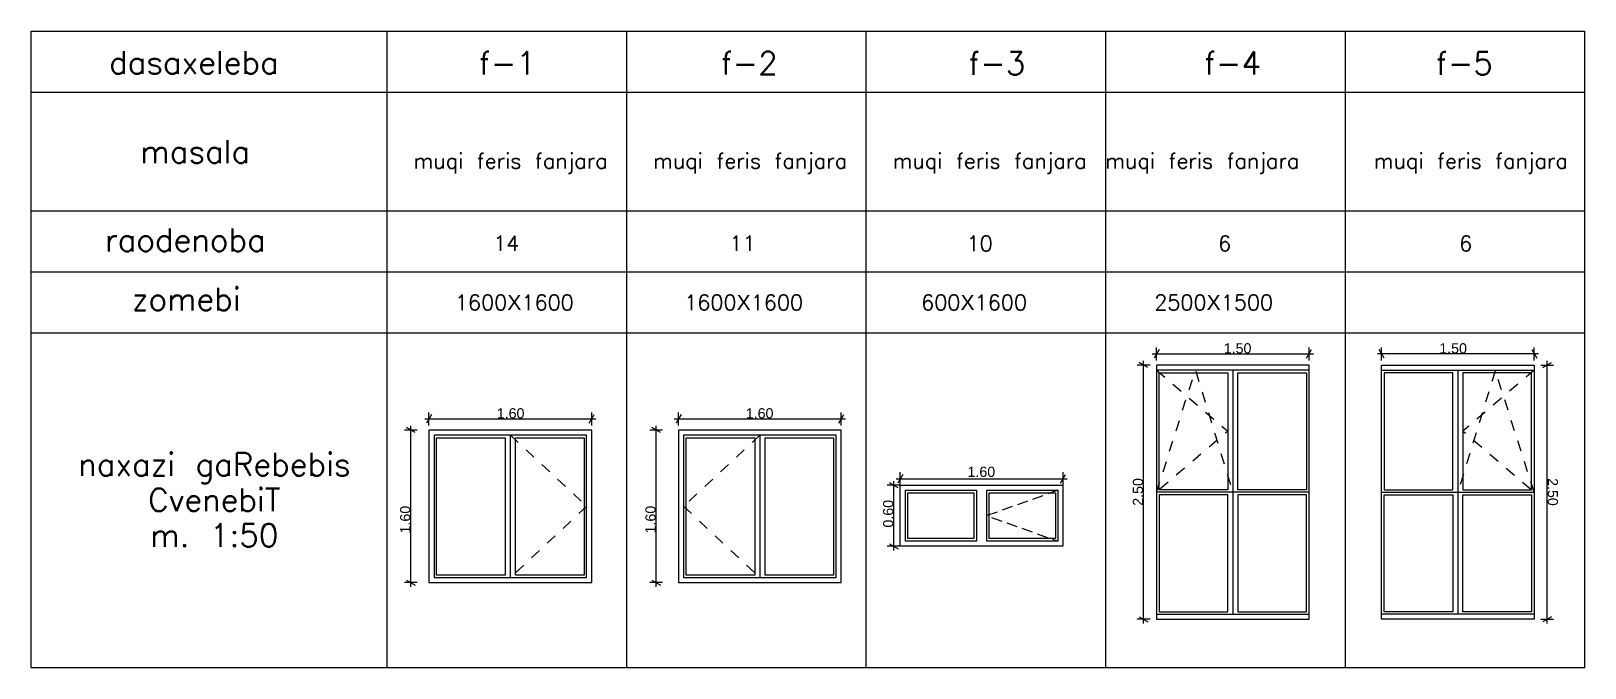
# Model space of a CAD drawing. Header units: millimetres. Extents: x 475616349 to 476941521, y 4620115302 to 4621446928.
# Drawn here: x 476661178 to 476691727, y 4620413165 to 4620425693 of the extents above; entities that cross this region are included whole.
import ezdxf

# ---------------------------------------------------------------- set-up
doc = ezdxf.new("R2010")
doc.units = ezdxf.units.MM
doc.header["$MEASUREMENT"] = 0
doc.linetypes.add('Dashed', pattern=[423.333333, 211.666667, -211.666667])
doc.linetypes.add('Hidden Line', pattern=[317.5, 211.666667, -105.833333])
for name, color, linetype, lineweight in [('0_Pen_No__7_Pen_No__250', 7, 'Continuous', 0), ('0_Pen_No__7_Pen_No__4', 7, 'Continuous', 0), ('2D Drafting - General_Pen_No__7_Pen_No__4', 7, 'Continuous', 0), ('2D Drafting - General_Pen_No__7_Pen_No__7', 7, 'Continuous', 0), ('gegmebi_Pen_No__7_Pen_No__4', 7, 'Continuous', 0), ('New_2D Drafting - General_Pen_No__7_Pen_No__250', 7, 'Continuous', 0), ('New_Structural - Bearing_Pen_No__7', 7, 'Continuous', 0), ('Structural - Bearing_Pen_No__7', 7, 'Continuous', 0), ('Structural - Bearing_Pen_No__7_Pen_No__7_Pen_No__4', 7, 'Continuous', 0), ('Structural - Bearing_Pen_No__7_Pen_No__7_Pen_No__7', 7, 'Continuous', 0), ('zoma_Pen_No__4', 7, 'Continuous', 0)]:
    doc.layers.add(name, color=color, linetype=linetype, lineweight=lineweight)
doc.styles.add('GENERATED_STYLE_2', font='arial.ttf')

msp = doc.modelspace()

# ---------------------------------------------------------------- linework, layer by layer
at = {"layer": '0_Pen_No__7_Pen_No__250', "color": 7, "linetype": 'Continuous', "lineweight": 0, "flags": 128}
for points in [[(476686304.404, 4620419121.237), (476683304.404, 4620419121.237)], [(476687729.576, 4620419121.237), (476690729.576, 4620419121.237)], [(476683304.404, 4620414121.237), (476686304.404, 4620414121.237)], [(476690729.576, 4620414121.237), (476687729.576, 4620414121.237)]]:
    msp.add_lwpolyline(points, dxfattribs=at)
at = {"layer": '0_Pen_No__7_Pen_No__4', "color": 7, "linetype": 'Continuous', "lineweight": 0, "flags": 128}
for points in [[(476672199.659, 4620417842.704), (476668999.659, 4620417842.704)], [(476668999.659, 4620417842.704), (476668999.659, 4620414842.708)], [(476672199.659, 4620414842.708), (476672199.659, 4620417842.704)], [(476677106.925, 4620417842.704), (476673906.925, 4620417842.704)], [(476673906.925, 4620417842.704), (476673906.925, 4620414842.704)], [(476677106.925, 4620414842.704), (476677106.925, 4620417842.704)], [(476668999.659, 4620414842.708), (476672199.659, 4620414842.708)], [(476673906.925, 4620414842.704), (476677106.925, 4620414842.704)]]:
    msp.add_lwpolyline(points, dxfattribs=at)
at = {"layer": '2D Drafting - General_Pen_No__7_Pen_No__4', "color": 7, "linetype": 'Dashed', "lineweight": 0, "flags": 128}
for points in [[(476670600.546, 4620417743.895), (476672100.886, 4620416344.264)], [(476675507.679, 4620417743.895), (476674007.337, 4620416344.262)], [(476672100.886, 4620416344.264), (476670601.23, 4620414943.9)], [(476674007.337, 4620416344.262), (476675506.995, 4620414943.895)]]:
    msp.add_lwpolyline(points, dxfattribs=at)
at = {"layer": '2D Drafting - General_Pen_No__7_Pen_No__7', "color": 7, "linetype": 'Hidden Line', "lineweight": 0, "flags": 128}
msp.add_lwpolyline([(476681365.363, 4620416658.928), (476679965.792, 4620416158.928), (476681365.363, 4620415658.928)], dxfattribs=at)
at = {"layer": 'gegmebi_Pen_No__7_Pen_No__4', "color": 7, "linetype": 'Continuous', "lineweight": 0}
for p, q in [((476661177.553, 4620425692.869), (476687016.99, 4620425692.869)), ((476661177.553, 4620413165.041), (476661177.553, 4620425692.869)), ((476668177.553, 4620413165.041), (476668177.553, 4620425692.869)), ((476672887.413, 4620413165.041), (476672887.413, 4620425692.869)), ((476677597.272, 4620413165.041), (476677597.272, 4620425692.869)), ((476682307.131, 4620413165.041), (476682307.131, 4620425692.869)), ((476687016.99, 4620425692.869), (476691726.849, 4620425692.869)), ((476687016.99, 4620413165.041), (476687016.99, 4620425692.869)), ((476691726.849, 4620413165.041), (476691726.849, 4620425692.869)), ((476661177.553, 4620424492.869), (476687016.99, 4620424492.869)), ((476687016.99, 4620424492.869), (476691726.849, 4620424492.869)), ((476661177.553, 4620422155.039), (476687016.99, 4620422155.039)), ((476687016.99, 4620422155.039), (476691726.849, 4620422155.039)), ((476661177.553, 4620420955.039), (476687016.99, 4620420955.039)), ((476687016.99, 4620420955.039), (476691726.849, 4620420955.039)), ((476661177.553, 4620419755.039), (476687016.99, 4620419755.039)), ((476687016.99, 4620419755.039), (476691726.849, 4620419755.039)), ((476687016.99, 4620413165.041), (476661177.553, 4620413165.041)), ((476691726.849, 4620413165.041), (476687016.99, 4620413165.041))]:
    msp.add_line(p, q, dxfattribs=at)
at = {"layer": 'New_2D Drafting - General_Pen_No__7_Pen_No__250', "color": 7, "linetype": 'Dashed', "lineweight": 0, "flags": 128}
for points in [[(476683304.809, 4620416621.237), (476684068.527, 4620419021.237), (476684804.276, 4620416621.237)], [(476683304.809, 4620419021.237), (476684704.395, 4620417821.237), (476683304.809, 4620416621.237)], [(476690729.171, 4620416621.237), (476689965.453, 4620419021.237), (476689229.704, 4620416621.237)], [(476690729.171, 4620419021.237), (476689329.585, 4620417821.237), (476690729.171, 4620416621.237)]]:
    msp.add_lwpolyline(points, dxfattribs=at)
at = {"layer": 'New_Structural - Bearing_Pen_No__7', "color": 7, "linetype": 'Continuous', "lineweight": 0}
for p, q in [((476678266.22, 4620415558.928), (476678266.22, 4620416758.928)), ((476678366.22, 4620415658.928), (476678366.22, 4620416658.928)), ((476678366.22, 4620416658.928), (476679765.792, 4620416658.928)), ((476679765.792, 4620416658.928), (476679765.792, 4620415658.928)), ((476679965.792, 4620415658.928), (476679965.792, 4620416658.928)), ((476679965.792, 4620416658.928), (476681365.363, 4620416658.928)), ((476681365.363, 4620416658.928), (476681365.363, 4620415658.928)), ((476681465.363, 4620416758.928), (476681465.363, 4620415558.928)), ((476678416.22, 4620415708.928), (476678416.22, 4620416608.928)), ((476678416.22, 4620416608.928), (476679715.792, 4620416608.928)), ((476679715.792, 4620416608.928), (476679715.792, 4620415708.928)), ((476680015.792, 4620415708.928), (476680015.792, 4620416608.928)), ((476680015.792, 4620416608.928), (476681315.363, 4620416608.928)), ((476681315.363, 4620416608.928), (476681315.363, 4620415708.928)), ((476681465.363, 4620415558.928), (476678266.22, 4620415558.928)), ((476679765.792, 4620415658.928), (476678366.22, 4620415658.928)), ((476679715.792, 4620415708.928), (476678416.22, 4620415708.928)), ((476681365.363, 4620415658.928), (476679965.792, 4620415658.928)), ((476681315.363, 4620415708.928), (476680015.792, 4620415708.928))]:
    msp.add_line(p, q, dxfattribs=at)
at = {"layer": 'Structural - Bearing_Pen_No__7', "color": 7, "linetype": 'Continuous', "lineweight": 0}
msp.add_line((476678266.22, 4620416758.928), (476681465.363, 4620416758.928), dxfattribs=at)
at = {"layer": 'Structural - Bearing_Pen_No__7_Pen_No__7_Pen_No__4', "color": 7, "linetype": 'Continuous', "lineweight": 0}
for p, q in [((476672099.138, 4620417742.704), (476669100.182, 4620417742.704)), ((476669100.207, 4620417742.704), (476669100.207, 4620414942.901)), ((476669150.207, 4620417692.704), (476670499.791, 4620417692.704)), ((476669150.207, 4620414992.708), (476669150.207, 4620417692.704)), ((476670499.791, 4620417692.704), (476670499.791, 4620414992.708)), ((476670599.791, 4620417742.704), (476670599.791, 4620417692.604)), ((476670599.791, 4620417692.604), (476670599.791, 4620414942.708)), ((476670699.8, 4620414992.708), (476670699.8, 4620417692.704)), ((476670699.8, 4620417692.704), (476672049.138, 4620417692.704)), ((476672049.138, 4620417692.704), (476672049.138, 4620414992.708)), ((476672099.138, 4620414942.708), (476672099.138, 4620417742.704)), ((476677006.272, 4620417742.704), (476674007.313, 4620417742.704)), ((476674007.337, 4620417742.704), (476674007.337, 4620414942.897)), ((476674057.337, 4620417692.704), (476675406.923, 4620417692.704)), ((476674057.337, 4620414992.704), (476674057.337, 4620417692.704)), ((476675406.923, 4620417692.704), (476675406.923, 4620414992.704)), ((476675506.923, 4620417742.704), (476675506.923, 4620417692.604)), ((476675506.923, 4620417692.604), (476675506.923, 4620414942.704)), ((476675606.932, 4620417692.704), (476676956.272, 4620417692.704)), ((476675606.932, 4620414992.704), (476675606.932, 4620417692.704)), ((476676956.272, 4620417692.704), (476676956.272, 4620414992.704)), ((476677006.272, 4620414942.704), (476677006.272, 4620417742.704)), ((476669100.207, 4620414942.708), (476672099.138, 4620414942.708)), ((476670499.791, 4620414992.708), (476669150.207, 4620414992.708)), ((476672049.138, 4620414992.708), (476670699.8, 4620414992.708)), ((476674007.337, 4620414942.704), (476677006.272, 4620414942.704)), ((476675406.923, 4620414992.704), (476674057.337, 4620414992.704)), ((476676956.272, 4620414992.704), (476675606.932, 4620414992.704))]:
    msp.add_line(p, q, dxfattribs=at)
at = {"layer": 'Structural - Bearing_Pen_No__7_Pen_No__7_Pen_No__7', "color": 7, "linetype": 'Continuous', "lineweight": 0}
for p, q in [((476683304.404, 4620419121.237), (476683304.404, 4620414121.237)), ((476686303.744, 4620414121.237), (476686303.744, 4620419121.237)), ((476687730.236, 4620414121.237), (476687730.236, 4620419121.237)), ((476690729.576, 4620419121.237), (476690729.576, 4620414121.237)), ((476686303.744, 4620419021.237), (476683304.809, 4620419021.237)), ((476683354.809, 4620418971.237), (476684704.395, 4620418971.237)), ((476683354.809, 4620416671.237), (476683354.809, 4620418971.237)), ((476684704.395, 4620418971.237), (476684704.395, 4620416671.237)), ((476684804.396, 4620419021.237), (476684804.276, 4620414221.363)), ((476684904.404, 4620418971.237), (476686253.744, 4620418971.237)), ((476684904.404, 4620416671.237), (476684904.404, 4620418971.237)), ((476686253.744, 4620418971.237), (476686253.744, 4620416671.237)), ((476687730.236, 4620419021.237), (476690729.171, 4620419021.237)), ((476689129.576, 4620418971.237), (476687780.236, 4620418971.237)), ((476687780.236, 4620418971.237), (476687780.236, 4620416671.237)), ((476689129.576, 4620416671.237), (476689129.576, 4620418971.237)), ((476689229.584, 4620419021.237), (476689229.704, 4620414221.363)), ((476690679.171, 4620418971.237), (476689329.585, 4620418971.237)), ((476689329.585, 4620418971.237), (476689329.585, 4620416671.237)), ((476690679.171, 4620416671.237), (476690679.171, 4620418971.237)), ((476684704.395, 4620416671.237), (476683354.809, 4620416671.237)), ((476686253.744, 4620416671.237), (476684904.404, 4620416671.237)), ((476687780.236, 4620416671.237), (476689129.576, 4620416671.237)), ((476689329.585, 4620416671.237), (476690679.171, 4620416671.237)), ((476686303.744, 4620416621.237), (476683304.809, 4620416621.237)), ((476684704.395, 4620416571.237), (476683354.809, 4620416571.237)), ((476683354.809, 4620416571.237), (476683354.809, 4620414271.237)), ((476684704.395, 4620414271.237), (476684704.395, 4620416571.237)), ((476684904.404, 4620416571.237), (476684904.404, 4620414271.237)), ((476686253.744, 4620416571.237), (476684904.404, 4620416571.237)), ((476686253.744, 4620414271.237), (476686253.744, 4620416571.237)), ((476687730.236, 4620416621.237), (476690729.171, 4620416621.237)), ((476687780.236, 4620414271.237), (476687780.236, 4620416571.237)), ((476687780.236, 4620416571.237), (476689129.576, 4620416571.237)), ((476689129.576, 4620416571.237), (476689129.576, 4620414271.237)), ((476689329.585, 4620416571.237), (476690679.171, 4620416571.237)), ((476689329.585, 4620414271.237), (476689329.585, 4620416571.237)), ((476690679.171, 4620416571.237), (476690679.171, 4620414271.237)), ((476683304.809, 4620414221.237), (476686303.744, 4620414221.237)), ((476683354.809, 4620414271.237), (476684704.395, 4620414271.237)), ((476684904.404, 4620414271.237), (476686253.744, 4620414271.237)), ((476690729.171, 4620414221.237), (476687730.236, 4620414221.237)), ((476689129.576, 4620414271.237), (476687780.236, 4620414271.237)), ((476690679.171, 4620414271.237), (476689329.585, 4620414271.237))]:
    msp.add_line(p, q, dxfattribs=at)
at = {"layer": 'zoma_Pen_No__4', "color": 7, "linetype": 'Continuous', "lineweight": 0}
for p, q in [((476683353.343, 4620419426.075), (476683255.465, 4620419256.545)), ((476683304.404, 4620419214.162), (476683304.404, 4620419468.457)), ((476686255.465, 4620419256.545), (476686353.343, 4620419426.075)), ((476686304.404, 4620419214.162), (476686304.404, 4620419468.457)), ((476687778.515, 4620419256.545), (476687680.637, 4620419426.075)), ((476687729.576, 4620419214.162), (476687729.576, 4620419468.457)), ((476690680.637, 4620419426.075), (476690778.515, 4620419256.545)), ((476690729.576, 4620419214.162), (476690729.576, 4620419468.457)), ((476683176.434, 4620419121.237), (476682922.139, 4620419121.237)), ((476683134.052, 4620419072.298), (476682964.522, 4620419170.176)), ((476683049.287, 4620419121.237), (476683049.287, 4620419204.137)), ((476683049.287, 4620414121.237), (476683049.287, 4620419121.237)), ((476683221.504, 4620419341.31), (476683304.404, 4620419341.31)), ((476683304.404, 4620419341.31), (476686304.404, 4620419341.31)), ((476686304.404, 4620419341.31), (476686387.304, 4620419341.31)), ((476687729.576, 4620419341.31), (476687646.676, 4620419341.31)), ((476690729.576, 4620419341.31), (476687729.576, 4620419341.31)), ((476690812.476, 4620419341.31), (476690729.576, 4620419341.31)), ((476690857.546, 4620419121.237), (476691111.841, 4620419121.237)), ((476690899.928, 4620419072.298), (476691069.458, 4620419170.176)), ((476690984.693, 4620419121.237), (476690984.693, 4620419204.137)), ((476690984.693, 4620414121.237), (476690984.693, 4620419121.237)), ((476668999.659, 4620417935.629), (476668999.659, 4620418189.923)), ((476672199.659, 4620417935.629), (476672199.659, 4620418189.923)), ((476673906.925, 4620417935.629), (476673906.925, 4620418189.923)), ((476677106.925, 4620417935.629), (476677106.925, 4620418189.923)), ((476668728.974, 4620417793.765), (476668559.444, 4620417891.643)), ((476668644.209, 4620417842.704), (476668644.209, 4620417925.604)), ((476668916.759, 4620418062.776), (476668999.659, 4620418062.776)), ((476669048.598, 4620418147.541), (476668950.72, 4620417978.011)), ((476668999.659, 4620418062.776), (476672199.659, 4620418062.776)), ((476672150.72, 4620417978.011), (476672248.598, 4620418147.541)), ((476672199.659, 4620418062.776), (476672282.559, 4620418062.776)), ((476673551.867, 4620417793.765), (476673382.337, 4620417891.643)), ((476673467.102, 4620417842.704), (476673467.102, 4620417925.604)), ((476673824.025, 4620418062.776), (476673906.925, 4620418062.776)), ((476673955.864, 4620418147.541), (476673857.986, 4620417978.011)), ((476673906.925, 4620418062.776), (476677106.925, 4620418062.776)), ((476677057.986, 4620417978.011), (476677155.864, 4620418147.541)), ((476677106.925, 4620418062.776), (476677189.825, 4620418062.776)), ((476668771.356, 4620417842.704), (476668517.062, 4620417842.704)), ((476668644.209, 4620414842.708), (476668644.209, 4620417842.704)), ((476673594.249, 4620417842.704), (476673339.954, 4620417842.704)), ((476673467.102, 4620414842.704), (476673467.102, 4620417842.704)), ((476678315.159, 4620416970.841), (476678217.281, 4620416801.311)), ((476678266.22, 4620416758.928), (476678266.22, 4620417013.223)), ((476681417.281, 4620416801.311), (476681515.159, 4620416970.841)), ((476681466.22, 4620416758.928), (476681466.22, 4620417013.223)), ((476678266.22, 4620416758.928), (476678011.925, 4620416758.928)), ((476678223.837, 4620416709.989), (476678054.307, 4620416807.867)), ((476678139.072, 4620416758.928), (476678139.072, 4620416841.828)), ((476678139.072, 4620415558.928), (476678139.072, 4620416758.928)), ((476678183.32, 4620416886.076), (476678266.22, 4620416886.076)), ((476678266.22, 4620416886.076), (476681466.22, 4620416886.076)), ((476681466.22, 4620416886.076), (476681549.12, 4620416886.076)), ((476678266.22, 4620415558.928), (476678011.925, 4620415558.928)), ((476678054.307, 4620415607.867), (476678223.837, 4620415509.989)), ((476678139.072, 4620415476.028), (476678139.072, 4620415558.928)), ((476668771.356, 4620414842.708), (476668517.062, 4620414842.708)), ((476668559.444, 4620414891.647), (476668728.974, 4620414793.769)), ((476668644.209, 4620414759.808), (476668644.209, 4620414842.708)), ((476673594.249, 4620414842.704), (476673339.954, 4620414842.704)), ((476673382.337, 4620414891.643), (476673551.867, 4620414793.765)), ((476673467.102, 4620414759.804), (476673467.102, 4620414842.704)), ((476683176.434, 4620414121.237), (476682922.139, 4620414121.237)), ((476682964.522, 4620414170.176), (476683134.052, 4620414072.298)), ((476683049.287, 4620414038.337), (476683049.287, 4620414121.237)), ((476690857.546, 4620414121.237), (476691111.841, 4620414121.237)), ((476691069.458, 4620414170.176), (476690899.928, 4620414072.298)), ((476690984.693, 4620414038.337), (476690984.693, 4620414121.237))]:
    msp.add_line(p, q, dxfattribs=at)

# ---------------------------------------------------------------- texts
at = {"layer": '0_Pen_No__7_Pen_No__4', "color": 7, "linetype": 'Continuous', "lineweight": 0}
for s, insert, char_height, attachment_point in [('\\A1;{\\pql;\\Ftxt.shx;dasaxeleba }', (476662711.504, 4620425074.294), 450, 4), ('\\A1;{\\pql;\\Ftxt.shx;f-1 }', (476669984.602, 4620425062.567), 450, 4), ('\\A1;{\\pql;\\Ftxt.shx;f-2 }', (476674740.177, 4620425062.566), 450, 4), ('\\A1;{\\pql;\\Ftxt.shx;f-3 }', (476679607.037, 4620425059.191), 450, 4), ('\\A1;{\\pql;\\Ftxt.shx;f-\\Ftxt.shx;4\\Ftxt.shx; }', (476684243.602, 4620425062.566), 450, 4), ('\\A1;{\\pql;\\Ftxt.shx;f-\\Ftxt.shx;5\\Ftxt.shx; }', (476688798.925, 4620425059.192), 450, 4), ('\\A1;{\\pql;\\Ftxt.shx;masala }', (476663325.798, 4620423321.654), 450, 4), ('\\A1;{\\pql;\\Ftxt.shx;raodenoba }', (476662630.689, 4620421584.702), 450, 4), ('\\A1;{\\pqc;\\Ftxt.shx;14}', (476670519.094, 4620421517.149), 300, 5), ('\\A1;{\\pqc;\\Ftxt.shx;1\\Ftxt.shx;1}', (476675165.195, 4620421517.149), 300, 5), ('\\A1;{\\pqc;\\Ftxt.shx;10}', (476679827.34, 4620421514.899), 300, 5), ('\\A1;{\\pqc;\\Ftxt.shx;6}', (476684645.047, 4620421514.899), 300, 5), ('\\A1;{\\pqc;\\Ftxt.shx;6}', (476689383.476, 4620421514.899), 300, 5), ('\\A1;{\\pql;\\Ftxt.shx;zomebi }', (476663158.629, 4620420418.576), 450, 4), ('\\A1;{\\pqc;\\Ftxt.shx;1600\\fArial|b0|i0|c0|p34;X\\Ftxt.shx;1\\Ftxt.shx;6\\Ftxt.shx;00}', (476670678.907, 4620420354.156), 300, 5), ('\\A1;{\\pqc;\\Ftxt.shx;1600\\fArial|b0|i0|c0|p34;X\\Ftxt.shx;1\\Ftxt.shx;6\\Ftxt.shx;00}', (476675186.921, 4620420354.156), 300, 5), ('\\A1;{\\pqc;\\Ftxt.shx;600\\fArial|b0|i0|c0|p34;X\\Ftxt.shx;1600}', (476679717.493, 4620420354.155), 300, 5), ('\\A1;{\\pqc;\\Ftxt.shx;2500\\fArial|b0|i0|c0|p34;X\\Ftxt.shx;1500}', (476684427.352, 4620420354.155), 300, 5)]:
    msp.add_mtext(s, dxfattribs=dict(at, insert=insert, char_height=char_height, attachment_point=attachment_point))
at = {"layer": '0_Pen_No__7_Pen_No__4', "color": 7, "linetype": 'Continuous', "lineweight": 0, "attachment_point": 5}
for s, insert, char_height, width, line_spacing_factor in [('\\A1;{\\pqc;\\Ftxt.shx;muqi feris \\Ftxt.shx;fanjara}', (476670606.416, 4620423089.236), 300, 4025.02445, 0.760304), ('\\A1;{\\pqc;\\Ftxt.shx;muqi feris \\Ftxt.shx;fanjara}', (476675316.275, 4620423089.236), 300, 4025.02445, 0.760304), ('\\A1;{\\pqc;\\Ftxt.shx;muqi feris \\Ftxt.shx;fanjara}', (476680026.135, 4620423089.236), 300, 4025.02445, 0.760304), ('\\A1;{\\pqc;\\Ftxt.shx;muqi feris \\Ftxt.shx;fanjara}', (476684205.421, 4620423089.236), 300, 4025.02445, 0.760304), ('\\A1;{\\pqc;\\Ftxt.shx;muqi feris \\Ftxt.shx;fanjara}', (476689486.065, 4620423089.236), 300, 4025.02445, 0.760304), ('\\A1;{\\pqc;\\Ftxt.shx;naxazi gaRebebis CvenebiT \\P\\pqc;\\Ftxt.shx;m. 1:50 }', (476664781.242, 4620416471.436), 450, 6395.47342, 0.928652)]:
    msp.add_mtext(s, dxfattribs=dict(at, insert=insert, char_height=char_height, width=width, line_spacing_factor=line_spacing_factor))
at = {"layer": 'zoma_Pen_No__4', "color": 7, "linetype": 'Continuous', "lineweight": 0, "char_height": 200, "style": 'GENERATED_STYLE_2'}
for s, insert, attachment_point in [('\\A1;{\\pql;\\fArial CYR|b0|i0|c204|p34;1.\\fArial CYR|b0|i0|c204|p34;5\\fArial CYR|b0|i0|c204|p34;0}', (476684626.691, 4620419349.447), 7), ('\\A1;{\\pqr;\\fArial CYR|b0|i0|c204|p34;1.\\fArial CYR|b0|i0|c204|p34;5\\fArial CYR|b0|i0|c204|p34;0}', (476689407.289, 4620419349.447), 9), ('\\A1;{\\pql;\\fArial CYR|b0|i0|c204|p34;1.\\fArial CYR|b0|i0|c204|p34;6\\fArial CYR|b0|i0|c204|p34;0}', (476670333.601, 4620418070.914), 7), ('\\A1;{\\pql;\\fArial CYR|b0|i0|c204|p34;1.\\fArial CYR|b0|i0|c204|p34;6\\fArial CYR|b0|i0|c204|p34;0}', (476675229.212, 4620418070.913), 7), ('\\A1;{\\pql;\\fArial CYR|b0|i0|c204|p34;1.\\fArial CYR|b0|i0|c204|p34;6\\fArial CYR|b0|i0|c204|p34;0}', (476679588.507, 4620416920.645), 7)]:
    msp.add_mtext(s, dxfattribs=dict(at, insert=insert, attachment_point=attachment_point))
for s, insert, attachment_point, rotation in [('\\A1;{\\pql;\\fArial CYR|b0|i0|c204|p34;2\\fArial CYR|b0|i0|c204|p34;.\\fArial CYR|b0|i0|c204|p34;5\\fArial CYR|b0|i0|c204|p34;0}', (476683041.149, 4620416355.18), 7, 90), ('\\A1;{\\pqr;\\fArial CYR|b0|i0|c204|p34;2\\fArial CYR|b0|i0|c204|p34;.\\fArial CYR|b0|i0|c204|p34;5\\fArial CYR|b0|i0|c204|p34;0}', (476690992.831, 4620416355.18), 9, 270), ('\\A1;{\\pql;\\fArial CYR|b0|i0|c204|p34;1.\\fArial CYR|b0|i0|c204|p34;6\\fArial CYR|b0|i0|c204|p34;0}', (476668636.071, 4620415810.591), 7, 90), ('\\A1;{\\pql;\\fArial CYR|b0|i0|c204|p34;1.\\fArial CYR|b0|i0|c204|p34;6\\fArial CYR|b0|i0|c204|p34;0}', (476673458.965, 4620415810.588), 7, 90), ('\\A1;{\\pql;\\fArial CYR|b0|i0|c204|p34;0\\fArial CYR|b0|i0|c204|p34;.60}', (476678130.935, 4620415926.437), 7, 90)]:
    msp.add_mtext(s, dxfattribs=dict(at, insert=insert, attachment_point=attachment_point, rotation=rotation))

doc.saveas('drawing.dxf')
